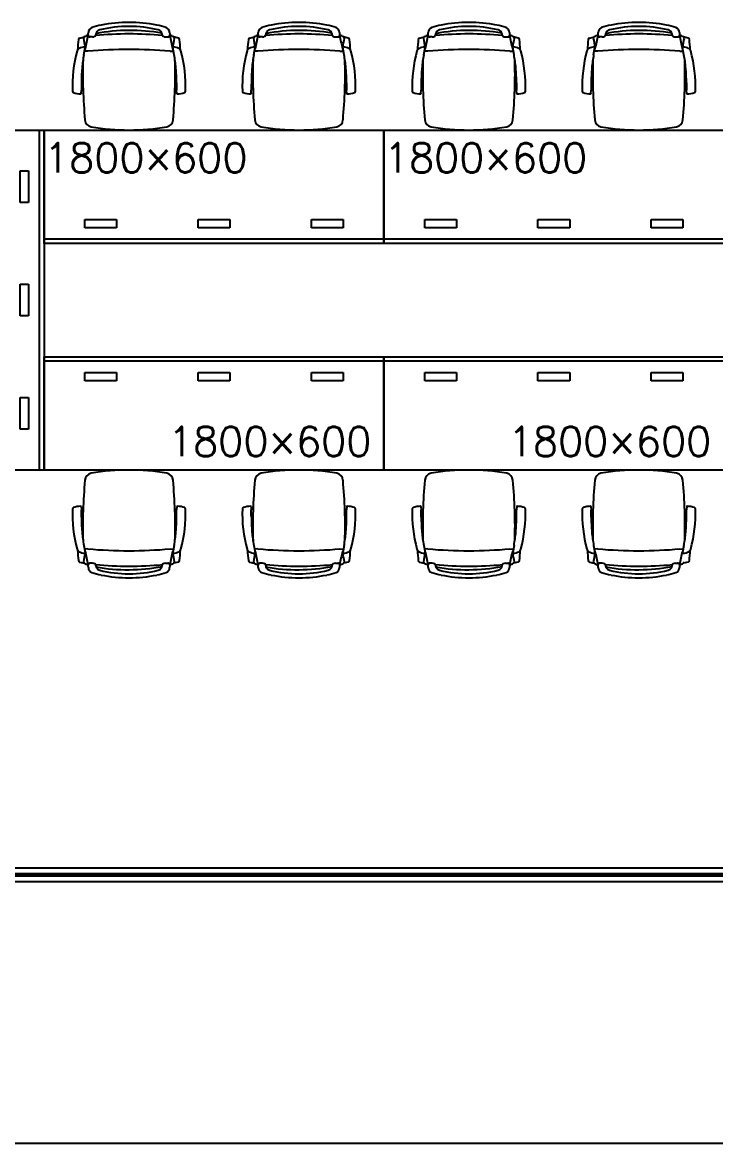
# Model space of a CAD drawing. Extents: x -120222 to -41942, y -19134 to 30932.
# Drawn here: x -98637 to -94966, y 16533 to 22452 of the extents above; entities that cross this region are included whole.
import ezdxf
from ezdxf.enums import TextEntityAlignment as Align

# ---------------------------------------------------------------- set-up
doc = ezdxf.new("R2010")
doc.units = 0
doc.header["$LTSCALE"] = 150
doc.header["$MEASUREMENT"] = 0
doc.header["$PDMODE"] = 1
doc.header["$PDSIZE"] = -2
doc.layers.get('0').update_dxf_attribs({"linetype": 'CONTINUOUS'})
doc.layers.get('DEFPOINTS').update_dxf_attribs({"linetype": 'CONTINUOUS'})
for name, color, linetype in [('____-569', 7, 'CONTINUOUS'), ('________', 7, 'CONTINUOUS'), ('___B', 7, 'CONTINUOUS')]:
    doc.layers.add(name, color=color, linetype=linetype)
doc.styles.get("Standard").update_dxf_attribs({"font": 'txt', "bigfont": 'BIGFONT.SHX'})
doc.dimstyles.new('KOYATSU', dxfattribs={"dimtxt": 116.375326, "dimasz": 75.111694, "dimexe": 0, "dimexo": 225, "dimgap": 45, "dimtad": 1, "dimdec": 1, "dimdsep": 46, "dimtxsty": 'Standard', "dimcen": 0, "dimadec": 0, "dimazin": 0, "dimtfac": 1, "dimtdec": 1, "dimtix": 1, "dimtmove": 2, "dimatfit": 3, "dimfxl": 1, "dimtolj": 1, "dimarcsym": 0})

# ---------------------------------------------------------------- blocks, each defined once
blk = doc.blocks.new('____-197')
at = {"color": 1, "linetype": 'Continuous'}
for p, q in [((-105557.6, 15533.5), (-105557.6, 17333.5)), ((-104981.1, 15533.5), (-104981.1, 17333.5)), ((-104957.6, 17333.5), (-104957.6, 15533.5)), ((-105084.6, 16949.5), (-105084.6, 17117.5)), ((-105084.6, 17117.5), (-105040.6, 17117.5)), ((-105040.6, 17117.5), (-105040.6, 16949.5)), ((-105040.6, 16949.5), (-105084.6, 16949.5)), ((-105084.6, 16349.5), (-105084.6, 16517.5)), ((-105084.6, 16517.5), (-105040.6, 16517.5)), ((-105040.6, 16517.5), (-105040.6, 16349.5)), ((-105040.6, 16349.5), (-105084.6, 16349.5)), ((-105084.6, 15749.5), (-105084.6, 15917.5)), ((-105084.6, 15917.5), (-105040.6, 15917.5)), ((-105040.6, 15917.5), (-105040.6, 15749.5)), ((-105040.6, 15749.5), (-105084.6, 15749.5))]:
    blk.add_line(p, q, dxfattribs=at)
at = {"color": 1, "linetype": 'Continuous', "flags": 128}
blk.add_lwpolyline([(-105557.6, 15533.5), (-105557.6, 17333.5), (-104957.6, 17333.5), (-104957.6, 15533.5)], close=True, dxfattribs=at)
blk = doc.blocks.new('____-198')
at = {"color": 1, "linetype": 'Continuous'}
for p, q in [((-104957.6, 16133.5), (-103157.6, 16133.5)), ((-103157.6, 16110), (-104957.6, 16110)), ((-104741.6, 16050.5), (-104573.6, 16050.5)), ((-104741.6, 16006.5), (-104741.6, 16050.5)), ((-104573.6, 16050.5), (-104573.6, 16006.5)), ((-104141.6, 16050.5), (-103973.6, 16050.5)), ((-104141.6, 16006.5), (-104141.6, 16050.5)), ((-103973.6, 16050.5), (-103973.6, 16006.5)), ((-103541.6, 16050.5), (-103373.6, 16050.5)), ((-103541.6, 16006.5), (-103541.6, 16050.5)), ((-103373.6, 16050.5), (-103373.6, 16006.5)), ((-104573.6, 16006.5), (-104741.6, 16006.5)), ((-103973.6, 16006.5), (-104141.6, 16006.5)), ((-103373.6, 16006.5), (-103541.6, 16006.5)), ((-103157.6, 15533.5), (-104957.6, 15533.5))]:
    blk.add_line(p, q, dxfattribs=at)
at = {"color": 1, "linetype": 'Continuous', "flags": 128}
blk.add_lwpolyline([(-103157.6, 15533.5), (-104957.6, 15533.5), (-104957.6, 16133.5), (-103157.6, 16133.5)], close=True, dxfattribs=at)
blk = doc.blocks.new('____-199')
at = {"color": 1, "linetype": 'Continuous'}
for p, q in [((-103157.6, 16133.5), (-101357.6, 16133.5)), ((-101357.6, 16110), (-103157.6, 16110)), ((-102941.6, 16050.5), (-102773.6, 16050.5)), ((-102941.6, 16006.5), (-102941.6, 16050.5)), ((-102773.6, 16050.5), (-102773.6, 16006.5)), ((-102341.6, 16050.5), (-102173.6, 16050.5)), ((-102341.6, 16006.5), (-102341.6, 16050.5)), ((-102173.6, 16050.5), (-102173.6, 16006.5)), ((-101741.6, 16050.5), (-101573.6, 16050.5)), ((-101741.6, 16006.5), (-101741.6, 16050.5)), ((-101573.6, 16050.5), (-101573.6, 16006.5)), ((-102773.6, 16006.5), (-102941.6, 16006.5)), ((-102173.6, 16006.5), (-102341.6, 16006.5)), ((-101573.6, 16006.5), (-101741.6, 16006.5)), ((-101357.6, 15533.5), (-103157.6, 15533.5))]:
    blk.add_line(p, q, dxfattribs=at)
at = {"color": 1, "linetype": 'Continuous', "flags": 128}
blk.add_lwpolyline([(-101357.6, 15533.5), (-103157.6, 15533.5), (-103157.6, 16133.5), (-101357.6, 16133.5)], close=True, dxfattribs=at)
blk = doc.blocks.new('____-202')
at = {"color": 1, "linetype": 'Continuous'}
for p, q in [((-103157.6, 17333.5), (-101357.6, 17333.5)), ((-102941.6, 16816.5), (-102941.6, 16860.5)), ((-102941.6, 16860.5), (-102773.6, 16860.5)), ((-102773.6, 16816.5), (-102941.6, 16816.5)), ((-102773.6, 16860.5), (-102773.6, 16816.5)), ((-102341.6, 16816.5), (-102341.6, 16860.5)), ((-102341.6, 16860.5), (-102173.6, 16860.5)), ((-102173.6, 16816.5), (-102341.6, 16816.5)), ((-102173.6, 16860.5), (-102173.6, 16816.5)), ((-101741.6, 16816.5), (-101741.6, 16860.5)), ((-101741.6, 16860.5), (-101573.6, 16860.5)), ((-101573.6, 16816.5), (-101741.6, 16816.5)), ((-101573.6, 16860.5), (-101573.6, 16816.5)), ((-103157.6, 16757), (-101357.6, 16757)), ((-101357.6, 16733.5), (-103157.6, 16733.5))]:
    blk.add_line(p, q, dxfattribs=at)
at = {"color": 1, "linetype": 'Continuous', "flags": 128}
blk.add_lwpolyline([(-103157.6, 17333.5), (-101357.6, 17333.5), (-101357.6, 16733.5), (-103157.6, 16733.5)], close=True, dxfattribs=at)
blk = doc.blocks.new('____-203')
at = {"color": 1, "linetype": 'Continuous'}
for p, q in [((-104957.6, 17333.5), (-103157.6, 17333.5)), ((-104741.6, 16816.5), (-104741.6, 16860.5)), ((-104741.6, 16860.5), (-104573.6, 16860.5)), ((-104573.6, 16816.5), (-104741.6, 16816.5)), ((-104573.6, 16860.5), (-104573.6, 16816.5)), ((-104141.6, 16816.5), (-104141.6, 16860.5)), ((-104141.6, 16860.5), (-103973.6, 16860.5)), ((-103973.6, 16816.5), (-104141.6, 16816.5)), ((-103973.6, 16860.5), (-103973.6, 16816.5)), ((-103541.6, 16816.5), (-103541.6, 16860.5)), ((-103541.6, 16860.5), (-103373.6, 16860.5)), ((-103373.6, 16816.5), (-103541.6, 16816.5)), ((-103373.6, 16860.5), (-103373.6, 16816.5)), ((-104957.6, 16757), (-103157.6, 16757)), ((-103157.6, 16733.5), (-104957.6, 16733.5))]:
    blk.add_line(p, q, dxfattribs=at)
at = {"color": 1, "linetype": 'Continuous', "flags": 128}
blk.add_lwpolyline([(-104957.6, 17333.5), (-103157.6, 17333.5), (-103157.6, 16733.5), (-104957.6, 16733.5)], close=True, dxfattribs=at)
blk = doc.blocks.new('____-208')
at = {"color": 1, "linetype": 'Continuous'}
for p, q in [((-102069, 17820.2), (-102044, 17826.3)), ((-102001.1, 17826.4), (-102013.2, 17826.2)), ((-101614, 17826.4), (-101601.9, 17826.2)), ((-101546.1, 17820.2), (-101571.1, 17826.3)), ((-102046.8, 17732.1), (-102039.8, 17769.8)), ((-102040.5, 17766.1), (-102039.6, 17764.4)), ((-101574.6, 17766.1), (-101575.5, 17764.4)), ((-101568.3, 17732.1), (-101575.3, 17769.8)), ((-102082.5, 17752.1), (-102082.5, 17752.1)), ((-102082.5, 17752.1), (-102082.5, 17752.1)), ((-102024.9, 17750.6), (-102039.6, 17751.5)), ((-101590.2, 17750.6), (-101575.6, 17751.5)), ((-101532.6, 17752.1), (-101532.6, 17752.1)), ((-101532.6, 17752.1), (-101532.6, 17752.1)), ((-102059.5, 17582.8), (-102059.6, 17577.6)), ((-101555.6, 17582.8), (-101555.5, 17577.6)), ((-102061.1, 17526.2), (-102061.2, 17526)), ((-102061.1, 17526.2), (-102059.9, 17544.3)), ((-102059.8, 17550.5), (-102059.9, 17545.7)), ((-102059.9, 17545.7), (-102059.9, 17544.4)), ((-102059.7, 17567.5), (-102059.8, 17550.5)), ((-102059.6, 17577.6), (-102059.7, 17572.1)), ((-102059.7, 17572.1), (-102059.7, 17567.6)), ((-102059.7, 17567.5), (-102059.7, 17567.5)), ((-102059.7, 17567.5), (-102059.7, 17567.5)), ((-102059.7, 17567.5), (-102059.7, 17567.5)), ((-101555.5, 17577.6), (-101555.5, 17572.1)), ((-101555.5, 17572.1), (-101555.4, 17567.6)), ((-101555.4, 17567.5), (-101555.4, 17567.5)), ((-101555.4, 17567.5), (-101555.4, 17567.5)), ((-101555.4, 17567.5), (-101555.4, 17567.5)), ((-101555.4, 17567.5), (-101555.3, 17550.5)), ((-101555.3, 17550.5), (-101555.2, 17545.7)), ((-101555.2, 17545.7), (-101555.2, 17544.4)), ((-101554, 17526.2), (-101555.2, 17544.3)), ((-101554, 17526.2), (-101553.9, 17526))]:
    blk.add_line(p, q, dxfattribs=at)
for centre, radius, start, end in [((-101869.2, 17467.5), 430.1, 101.4775, 108.30898), ((-101807.6, 17238.7), 643.8, 76.05544, 103.94456), ((-101807.6, 17150.2), 753.3, 78.7303, 101.2697), ((-101745.9, 17467.5), 430.1, 71.69102, 78.5225), ((-102065.7, 17810.9), 9.89, 109.17527, 168.52679), ((-102037.2, 17816.9), 11.6, 127.15802, 172.52417), ((-98673.5, 18423.5), 3429, 190.16377, 190.95031), ((-102014, 17788.8), 48, 101.19924, 128.95124), ((-103032.3, 18011.8), 1024.2, 346.03002, 350.11401), ((-103784.6, 17919.5), 1763.2, 357.28254, 357.71115), ((-102013, 17836.6), 10.4, 183.6423, 268.53194), ((-101993.2, 17848.4), 29.5, 112.08798, 178.74597), ((-102002.8, 17856.9), 30.5, 273.16018, 299.46599), ((-101990.8, 17836.4), 6.85, 296.47931, 351.77016), ((-101954.2, 17835.5), 29.9, 139.39622, 180.02248), ((-101808.1, 15865.4), 1976.7, 84.85248, 95.10948), ((-101801.3, 16920.5), 940.6, 79.68523, 101.13843), ((-101953.1, 17831.3), 33.5, 106.68067, 135.20727), ((-101662.1, 17831.3), 33.5, 44.79273, 73.31933), ((-101660.9, 17835.5), 29.9, 359.97752, 40.60378), ((-101624.3, 17836.4), 6.85, 188.22984, 243.52069), ((-101612.3, 17856.9), 30.5, 240.53401, 266.83982), ((-101621.9, 17848.4), 29.5, 1.25403, 67.91202), ((-101602.1, 17836.6), 10.4, 271.46806, 356.3577), ((-99830.6, 17919.5), 1763.2, 182.28885, 182.71746), ((-100582.8, 18011.8), 1024.2, 189.88599, 193.96998), ((-101601.1, 17788.8), 48, 51.04876, 78.80076), ((-104941.6, 18423.5), 3429, 349.04969, 349.83623), ((-101577.9, 17816.9), 11.6, 7.47583, 52.84198), ((-101549.4, 17810.9), 9.89, 11.47321, 70.82473), ((-102063.2, 17747.9), 19.8, 115.07863, 167.83151), ((-101007.7, 17695.3), 1074.2, 173.72178, 176.63967), ((-102034.2, 17686.7), 87.4, 95.73427, 115.27616), ((-102042.7, 17770.7), 3.06, 342.40116, 95.03668), ((-102039, 17764.6), 0.63, 198.50959, 352.33979), ((-101807.6, 15321.5), 2438.8, 84.88673, 95.11327), ((-101576.1, 17764.6), 0.63, 187.66021, 341.49041), ((-101572.4, 17770.7), 3.06, 84.96332, 197.59884), ((-101580.9, 17686.7), 87.4, 64.72384, 84.26573), ((-101551.9, 17747.9), 19.8, 12.16849, 64.92137), ((-102607.4, 17695.3), 1074.2, 3.36033, 6.27822), ((-101401.3, 17565.7), 706.3, 164.70116, 182.20888), ((-101095.9, 17568.9), 964.8, 170.26558, 174.57139), ((-99419.2, 17627.3), 2632.7, 178.24886, 185.22835), ((-101833.3, 17821), 219, 197.33197, 197.74688), ((-102038.6, 17754.7), 3.39, 188.50094, 252.71871), ((-101576.6, 17754.7), 3.39, 287.28129, 351.49906), ((-104195.9, 17627.3), 2632.7, 354.77165, 1.75114), ((-101781.8, 17821), 219, 342.25312, 342.66803), ((-102519.2, 17568.9), 964.8, 5.42861, 9.73442), ((-102213.8, 17565.7), 706.3, 357.79112, 15.29884), ((-101066.9, 17580.3), 992.7, 175.38347, 179.85725), ((-102548.3, 17580.3), 992.7, 0.14275, 4.61653), ((-102100.4, 17538.7), 6.64, 182.15486, 249.66192), ((-102062, 17642.3), 117.1, 249.67338, 269.57844), ((-102062.8, 17527.3), 2.05, 267.92781, 322.89697), ((-101552.3, 17527.3), 2.05, 217.10303, 272.07219), ((-101553.1, 17642.3), 117.1, 270.42156, 290.32662), ((-101514.7, 17538.7), 6.64, 290.33808, 357.84514), ((-102000.1, 17390.5), 41, 184.41719, 258.95197), ((-101807.6, 18535.7), 1202.2, 260.40618, 279.59382), ((-101615.1, 17390.5), 41, 281.04803, 355.58281)]:
    blk.add_arc(centre, radius, start, end, dxfattribs=at)
blk = doc.blocks.new('____-209')
at = {"color": 1}
blk.add_blockref('____-208', (0, 0), dxfattribs=at)
blk = doc.blocks.new('____-210')
at = {"color": 1, "linetype": 'Continuous'}
for p, q in [((-102969, 17820.2), (-102944, 17826.3)), ((-102901.1, 17826.4), (-102913.2, 17826.2)), ((-102514, 17826.4), (-102501.9, 17826.2)), ((-102446.1, 17820.2), (-102471.1, 17826.3)), ((-102946.8, 17732.1), (-102939.8, 17769.8)), ((-102940.5, 17766.1), (-102939.6, 17764.4)), ((-102474.6, 17766.1), (-102475.5, 17764.4)), ((-102468.3, 17732.1), (-102475.3, 17769.8)), ((-102982.5, 17752.1), (-102982.5, 17752.1)), ((-102982.5, 17752.1), (-102982.5, 17752.1)), ((-102924.9, 17750.6), (-102939.6, 17751.5)), ((-102490.2, 17750.6), (-102475.6, 17751.5)), ((-102432.6, 17752.1), (-102432.6, 17752.1)), ((-102432.6, 17752.1), (-102432.6, 17752.1)), ((-102959.5, 17582.8), (-102959.6, 17577.6)), ((-102455.6, 17582.8), (-102455.5, 17577.6)), ((-102961.1, 17526.2), (-102961.2, 17526)), ((-102961.1, 17526.2), (-102959.9, 17544.3)), ((-102959.8, 17550.5), (-102959.9, 17545.7)), ((-102959.9, 17545.7), (-102959.9, 17544.4)), ((-102959.7, 17567.5), (-102959.8, 17550.5)), ((-102959.6, 17577.6), (-102959.7, 17572.1)), ((-102959.7, 17572.1), (-102959.7, 17567.6)), ((-102959.7, 17567.5), (-102959.7, 17567.5)), ((-102959.7, 17567.5), (-102959.7, 17567.5)), ((-102959.7, 17567.5), (-102959.7, 17567.5)), ((-102455.5, 17577.6), (-102455.5, 17572.1)), ((-102455.5, 17572.1), (-102455.4, 17567.6)), ((-102455.4, 17567.5), (-102455.4, 17567.5)), ((-102455.4, 17567.5), (-102455.4, 17567.5)), ((-102455.4, 17567.5), (-102455.4, 17567.5)), ((-102455.4, 17567.5), (-102455.3, 17550.5)), ((-102455.3, 17550.5), (-102455.2, 17545.7)), ((-102455.2, 17545.7), (-102455.2, 17544.4)), ((-102454, 17526.2), (-102455.2, 17544.3)), ((-102454, 17526.2), (-102453.9, 17526))]:
    blk.add_line(p, q, dxfattribs=at)
for centre, radius, start, end in [((-102769.2, 17467.5), 430.1, 101.4775, 108.30898), ((-102707.6, 17238.7), 643.8, 76.05544, 103.94456), ((-102707.6, 17150.2), 753.3, 78.7303, 101.2697), ((-102645.9, 17467.5), 430.1, 71.69102, 78.5225), ((-102965.7, 17810.9), 9.89, 109.17527, 168.52679), ((-102937.2, 17816.9), 11.6, 127.15802, 172.52417), ((-99573.5, 18423.5), 3429, 190.16377, 190.95031), ((-102914, 17788.8), 48, 101.19924, 128.95124), ((-103932.3, 18011.8), 1024.2, 346.03002, 350.11401), ((-104684.6, 17919.5), 1763.2, 357.28254, 357.71115), ((-102913, 17836.6), 10.4, 183.6423, 268.53194), ((-102893.2, 17848.4), 29.5, 112.08798, 178.74597), ((-102902.8, 17856.9), 30.5, 273.16018, 299.46599), ((-102890.8, 17836.4), 6.85, 296.47931, 351.77016), ((-102854.2, 17835.5), 29.9, 139.39622, 180.02248), ((-102708.1, 15865.4), 1976.7, 84.85248, 95.10948), ((-102701.3, 16920.5), 940.6, 79.68523, 101.13843), ((-102853.1, 17831.3), 33.5, 106.68067, 135.20727), ((-102562.1, 17831.3), 33.5, 44.79273, 73.31933), ((-102560.9, 17835.5), 29.9, 359.97752, 40.60378), ((-102524.3, 17836.4), 6.85, 188.22984, 243.52069), ((-102512.3, 17856.9), 30.5, 240.53401, 266.83982), ((-102521.9, 17848.4), 29.5, 1.25403, 67.91202), ((-102502.1, 17836.6), 10.4, 271.46806, 356.3577), ((-100730.6, 17919.5), 1763.2, 182.28885, 182.71746), ((-101482.8, 18011.8), 1024.2, 189.88599, 193.96998), ((-102501.1, 17788.8), 48, 51.04876, 78.80076), ((-105841.6, 18423.5), 3429, 349.04969, 349.83623), ((-102477.9, 17816.9), 11.6, 7.47583, 52.84198), ((-102449.4, 17810.9), 9.89, 11.47321, 70.82473), ((-102963.2, 17747.9), 19.8, 115.07863, 167.83151), ((-101907.7, 17695.3), 1074.2, 173.72178, 176.63967), ((-102934.2, 17686.7), 87.4, 95.73427, 115.27616), ((-102942.7, 17770.7), 3.06, 342.40116, 95.03668), ((-102939, 17764.6), 0.63, 198.50959, 352.33979), ((-102707.6, 15321.5), 2438.8, 84.88673, 95.11327), ((-102476.1, 17764.6), 0.63, 187.66021, 341.49041), ((-102472.4, 17770.7), 3.06, 84.96332, 197.59884), ((-102480.9, 17686.7), 87.4, 64.72384, 84.26573), ((-102451.9, 17747.9), 19.8, 12.16849, 64.92137), ((-103507.4, 17695.3), 1074.2, 3.36033, 6.27822), ((-102301.3, 17565.7), 706.3, 164.70116, 182.20888), ((-101995.9, 17568.9), 964.8, 170.26558, 174.57139), ((-100319.2, 17627.3), 2632.7, 178.24886, 185.22835), ((-102733.3, 17821), 219, 197.33197, 197.74688), ((-102938.6, 17754.7), 3.39, 188.50094, 252.71871), ((-102476.6, 17754.7), 3.39, 287.28129, 351.49906), ((-105095.9, 17627.3), 2632.7, 354.77165, 1.75114), ((-102681.8, 17821), 219, 342.25312, 342.66803), ((-103419.2, 17568.9), 964.8, 5.42861, 9.73442), ((-103113.8, 17565.7), 706.3, 357.79112, 15.29884), ((-101966.9, 17580.3), 992.7, 175.38347, 179.85725), ((-103448.3, 17580.3), 992.7, 0.14275, 4.61653), ((-103000.4, 17538.7), 6.64, 182.15486, 249.66192), ((-102962, 17642.3), 117.1, 249.67338, 269.57844), ((-102962.8, 17527.3), 2.05, 267.92781, 322.89697), ((-102452.3, 17527.3), 2.05, 217.10303, 272.07219), ((-102453.1, 17642.3), 117.1, 270.42156, 290.32662), ((-102414.7, 17538.7), 6.64, 290.33808, 357.84514), ((-102900.1, 17390.5), 41, 184.41719, 258.95197), ((-102707.6, 18535.7), 1202.2, 260.40618, 279.59382), ((-102515.1, 17390.5), 41, 281.04803, 355.58281)]:
    blk.add_arc(centre, radius, start, end, dxfattribs=at)
blk = doc.blocks.new('____-211')
at = {"color": 1, "linetype": 'Continuous'}
for p, q in [((-103869, 17820.2), (-103844, 17826.3)), ((-103801.1, 17826.4), (-103813.2, 17826.2)), ((-103414, 17826.4), (-103401.9, 17826.2)), ((-103346.1, 17820.2), (-103371.1, 17826.3)), ((-103846.8, 17732.1), (-103839.8, 17769.8)), ((-103840.5, 17766.1), (-103839.6, 17764.4)), ((-103374.6, 17766.1), (-103375.5, 17764.4)), ((-103368.3, 17732.1), (-103375.3, 17769.8)), ((-103882.5, 17752.1), (-103882.5, 17752.1)), ((-103882.5, 17752.1), (-103882.5, 17752.1)), ((-103824.9, 17750.6), (-103839.6, 17751.5)), ((-103390.2, 17750.6), (-103375.6, 17751.5)), ((-103332.6, 17752.1), (-103332.6, 17752.1)), ((-103332.6, 17752.1), (-103332.6, 17752.1)), ((-103859.5, 17582.8), (-103859.6, 17577.6)), ((-103355.6, 17582.8), (-103355.5, 17577.6)), ((-103861.1, 17526.2), (-103861.2, 17526)), ((-103861.1, 17526.2), (-103859.9, 17544.3)), ((-103859.8, 17550.5), (-103859.9, 17545.7)), ((-103859.9, 17545.7), (-103859.9, 17544.4)), ((-103859.7, 17567.5), (-103859.8, 17550.5)), ((-103859.6, 17577.6), (-103859.7, 17572.1)), ((-103859.7, 17572.1), (-103859.7, 17567.6)), ((-103859.7, 17567.5), (-103859.7, 17567.5)), ((-103859.7, 17567.5), (-103859.7, 17567.5)), ((-103859.7, 17567.5), (-103859.7, 17567.5)), ((-103355.5, 17577.6), (-103355.5, 17572.1)), ((-103355.5, 17572.1), (-103355.4, 17567.6)), ((-103355.4, 17567.5), (-103355.4, 17567.5)), ((-103355.4, 17567.5), (-103355.4, 17567.5)), ((-103355.4, 17567.5), (-103355.4, 17567.5)), ((-103355.4, 17567.5), (-103355.3, 17550.5)), ((-103355.3, 17550.5), (-103355.2, 17545.7)), ((-103355.2, 17545.7), (-103355.2, 17544.4)), ((-103354, 17526.2), (-103355.2, 17544.3)), ((-103354, 17526.2), (-103353.9, 17526))]:
    blk.add_line(p, q, dxfattribs=at)
for centre, radius, start, end in [((-103669.2, 17467.5), 430.1, 101.4775, 108.30898), ((-103607.6, 17238.7), 643.8, 76.05544, 103.94456), ((-103607.6, 17150.2), 753.3, 78.7303, 101.2697), ((-103545.9, 17467.5), 430.1, 71.69102, 78.5225), ((-103865.7, 17810.9), 9.89, 109.17527, 168.52679), ((-103837.2, 17816.9), 11.6, 127.15802, 172.52417), ((-100473.5, 18423.5), 3429, 190.16377, 190.95031), ((-103814, 17788.8), 48, 101.19924, 128.95124), ((-104832.3, 18011.8), 1024.2, 346.03002, 350.11401), ((-105584.6, 17919.5), 1763.2, 357.28254, 357.71115), ((-103813, 17836.6), 10.4, 183.6423, 268.53194), ((-103793.2, 17848.4), 29.5, 112.08798, 178.74597), ((-103802.8, 17856.9), 30.5, 273.16018, 299.46599), ((-103790.8, 17836.4), 6.85, 296.47931, 351.77016), ((-103754.2, 17835.5), 29.9, 139.39622, 180.02248), ((-103608.1, 15865.4), 1976.7, 84.85248, 95.10948), ((-103601.3, 16920.5), 940.6, 79.68523, 101.13843), ((-103753.1, 17831.3), 33.5, 106.68067, 135.20727), ((-103462.1, 17831.3), 33.5, 44.79273, 73.31933), ((-103460.9, 17835.5), 29.9, 359.97752, 40.60378), ((-103424.3, 17836.4), 6.85, 188.22984, 243.52069), ((-103412.3, 17856.9), 30.5, 240.53401, 266.83982), ((-103421.9, 17848.4), 29.5, 1.25403, 67.91202), ((-103402.1, 17836.6), 10.4, 271.46806, 356.3577), ((-101630.6, 17919.5), 1763.2, 182.28885, 182.71746), ((-102382.8, 18011.8), 1024.2, 189.88599, 193.96998), ((-103401.1, 17788.8), 48, 51.04876, 78.80076), ((-106741.6, 18423.5), 3429, 349.04969, 349.83623), ((-103377.9, 17816.9), 11.6, 7.47583, 52.84198), ((-103349.4, 17810.9), 9.89, 11.47321, 70.82473), ((-103863.2, 17747.9), 19.8, 115.07863, 167.83151), ((-102807.7, 17695.3), 1074.2, 173.72178, 176.63967), ((-103834.2, 17686.7), 87.4, 95.73427, 115.27616), ((-103842.7, 17770.7), 3.06, 342.40116, 95.03668), ((-103839, 17764.6), 0.63, 198.50959, 352.33979), ((-103607.6, 15321.5), 2438.8, 84.88673, 95.11327), ((-103376.1, 17764.6), 0.63, 187.66021, 341.49041), ((-103372.4, 17770.7), 3.06, 84.96332, 197.59884), ((-103380.9, 17686.7), 87.4, 64.72384, 84.26573), ((-103351.9, 17747.9), 19.8, 12.16849, 64.92137), ((-104407.4, 17695.3), 1074.2, 3.36033, 6.27822), ((-103201.3, 17565.7), 706.3, 164.70116, 182.20888), ((-102895.9, 17568.9), 964.8, 170.26558, 174.57139), ((-101219.2, 17627.3), 2632.7, 178.24886, 185.22835), ((-103633.3, 17821), 219, 197.33197, 197.74688), ((-103838.6, 17754.7), 3.39, 188.50094, 252.71871), ((-103376.6, 17754.7), 3.39, 287.28129, 351.49906), ((-105995.9, 17627.3), 2632.7, 354.77165, 1.75114), ((-103581.8, 17821), 219, 342.25312, 342.66803), ((-104319.2, 17568.9), 964.8, 5.42861, 9.73442), ((-104013.8, 17565.7), 706.3, 357.79112, 15.29884), ((-102866.9, 17580.3), 992.7, 175.38347, 179.85725), ((-104348.3, 17580.3), 992.7, 0.14275, 4.61653), ((-103900.4, 17538.7), 6.64, 182.15486, 249.66192), ((-103862, 17642.3), 117.1, 249.67338, 269.57844), ((-103862.8, 17527.3), 2.05, 267.92781, 322.89697), ((-103352.3, 17527.3), 2.05, 217.10303, 272.07219), ((-103353.1, 17642.3), 117.1, 270.42156, 290.32662), ((-103314.7, 17538.7), 6.64, 290.33808, 357.84514), ((-103800.1, 17390.5), 41, 184.41719, 258.95197), ((-103607.6, 18535.7), 1202.2, 260.40618, 279.59382), ((-103415.1, 17390.5), 41, 281.04803, 355.58281)]:
    blk.add_arc(centre, radius, start, end, dxfattribs=at)
blk = doc.blocks.new('____-212')
at = {"color": 1, "linetype": 'Continuous'}
for p, q in [((-104769, 17820.2), (-104744, 17826.3)), ((-104701.1, 17826.4), (-104713.2, 17826.2)), ((-104314, 17826.4), (-104301.9, 17826.2)), ((-104246.1, 17820.2), (-104271.1, 17826.3)), ((-104746.8, 17732.1), (-104739.8, 17769.8)), ((-104740.5, 17766.1), (-104739.6, 17764.4)), ((-104274.6, 17766.1), (-104275.5, 17764.4)), ((-104268.3, 17732.1), (-104275.3, 17769.8)), ((-104782.5, 17752.1), (-104782.5, 17752.1)), ((-104782.5, 17752.1), (-104782.5, 17752.1)), ((-104724.9, 17750.6), (-104739.6, 17751.5)), ((-104290.2, 17750.6), (-104275.6, 17751.5)), ((-104232.6, 17752.1), (-104232.6, 17752.1)), ((-104232.6, 17752.1), (-104232.6, 17752.1)), ((-104759.5, 17582.8), (-104759.6, 17577.6)), ((-104255.6, 17582.8), (-104255.5, 17577.6)), ((-104761.1, 17526.2), (-104761.2, 17526)), ((-104761.1, 17526.2), (-104759.9, 17544.3)), ((-104759.8, 17550.5), (-104759.9, 17545.7)), ((-104759.9, 17545.7), (-104759.9, 17544.4)), ((-104759.7, 17567.5), (-104759.8, 17550.5)), ((-104759.6, 17577.6), (-104759.7, 17572.1)), ((-104759.7, 17572.1), (-104759.7, 17567.6)), ((-104759.7, 17567.5), (-104759.7, 17567.5)), ((-104759.7, 17567.5), (-104759.7, 17567.5)), ((-104759.7, 17567.5), (-104759.7, 17567.5)), ((-104255.5, 17577.6), (-104255.5, 17572.1)), ((-104255.5, 17572.1), (-104255.4, 17567.6)), ((-104255.4, 17567.5), (-104255.4, 17567.5)), ((-104255.4, 17567.5), (-104255.4, 17567.5)), ((-104255.4, 17567.5), (-104255.4, 17567.5)), ((-104255.4, 17567.5), (-104255.3, 17550.5)), ((-104255.3, 17550.5), (-104255.2, 17545.7)), ((-104255.2, 17545.7), (-104255.2, 17544.4)), ((-104254, 17526.2), (-104255.2, 17544.3)), ((-104254, 17526.2), (-104253.9, 17526))]:
    blk.add_line(p, q, dxfattribs=at)
for centre, radius, start, end in [((-104569.2, 17467.5), 430.1, 101.4775, 108.30898), ((-104507.6, 17238.7), 643.8, 76.05544, 103.94456), ((-104507.6, 17150.2), 753.3, 78.7303, 101.2697), ((-104445.9, 17467.5), 430.1, 71.69102, 78.5225), ((-104765.7, 17810.9), 9.89, 109.17527, 168.52679), ((-104737.2, 17816.9), 11.6, 127.15802, 172.52417), ((-101373.5, 18423.5), 3429, 190.16377, 190.95031), ((-104714, 17788.8), 48, 101.19924, 128.95124), ((-105732.3, 18011.8), 1024.2, 346.03002, 350.11401), ((-106484.6, 17919.5), 1763.2, 357.28254, 357.71115), ((-104713, 17836.6), 10.4, 183.6423, 268.53194), ((-104693.2, 17848.4), 29.5, 112.08798, 178.74597), ((-104702.8, 17856.9), 30.5, 273.16018, 299.46599), ((-104690.8, 17836.4), 6.85, 296.47931, 351.77016), ((-104654.2, 17835.5), 29.9, 139.39622, 180.02248), ((-104508.1, 15865.4), 1976.7, 84.85248, 95.10948), ((-104501.3, 16920.5), 940.6, 79.68523, 101.13843), ((-104653.1, 17831.3), 33.5, 106.68067, 135.20727), ((-104362.1, 17831.3), 33.5, 44.79273, 73.31933), ((-104360.9, 17835.5), 29.9, 359.97752, 40.60378), ((-104324.3, 17836.4), 6.85, 188.22984, 243.52069), ((-104312.3, 17856.9), 30.5, 240.53401, 266.83982), ((-104321.9, 17848.4), 29.5, 1.25403, 67.91202), ((-104302.1, 17836.6), 10.4, 271.46806, 356.3577), ((-102530.6, 17919.5), 1763.2, 182.28885, 182.71746), ((-103282.8, 18011.8), 1024.2, 189.88599, 193.96998), ((-104301.1, 17788.8), 48, 51.04876, 78.80076), ((-107641.6, 18423.5), 3429, 349.04969, 349.83623), ((-104277.9, 17816.9), 11.6, 7.47583, 52.84198), ((-104249.4, 17810.9), 9.89, 11.47321, 70.82473), ((-104763.2, 17747.9), 19.8, 115.07863, 167.83151), ((-103707.7, 17695.3), 1074.2, 173.72178, 176.63967), ((-104734.2, 17686.7), 87.4, 95.73427, 115.27616), ((-104742.7, 17770.7), 3.06, 342.40116, 95.03668), ((-104739, 17764.6), 0.63, 198.50959, 352.33979), ((-104507.6, 15321.5), 2438.8, 84.88673, 95.11327), ((-104276.1, 17764.6), 0.63, 187.66021, 341.49041), ((-104272.4, 17770.7), 3.06, 84.96332, 197.59884), ((-104280.9, 17686.7), 87.4, 64.72384, 84.26573), ((-104251.9, 17747.9), 19.8, 12.16849, 64.92137), ((-105307.4, 17695.3), 1074.2, 3.36033, 6.27822), ((-104101.3, 17565.7), 706.3, 164.70116, 182.20888), ((-103795.9, 17568.9), 964.8, 170.26558, 174.57139), ((-102119.2, 17627.3), 2632.7, 178.24886, 185.22835), ((-104533.3, 17821), 219, 197.33197, 197.74688), ((-104738.6, 17754.7), 3.39, 188.50094, 252.71871), ((-104276.6, 17754.7), 3.39, 287.28129, 351.49906), ((-106895.9, 17627.3), 2632.7, 354.77165, 1.75114), ((-104481.8, 17821), 219, 342.25312, 342.66803), ((-105219.2, 17568.9), 964.8, 5.42861, 9.73442), ((-104913.8, 17565.7), 706.3, 357.79112, 15.29884), ((-103766.9, 17580.3), 992.7, 175.38347, 179.85725), ((-105248.3, 17580.3), 992.7, 0.14275, 4.61653), ((-104800.4, 17538.7), 6.64, 182.15486, 249.66192), ((-104762, 17642.3), 117.1, 249.67338, 269.57844), ((-104762.8, 17527.3), 2.05, 267.92781, 322.89697), ((-104252.3, 17527.3), 2.05, 217.10303, 272.07219), ((-104253.1, 17642.3), 117.1, 270.42156, 290.32662), ((-104214.7, 17538.7), 6.64, 290.33808, 357.84514), ((-104700.1, 17390.5), 41, 184.41719, 258.95197), ((-104507.6, 18535.7), 1202.2, 260.40618, 279.59382), ((-104315.1, 17390.5), 41, 281.04803, 355.58281)]:
    blk.add_arc(centre, radius, start, end, dxfattribs=at)
blk = doc.blocks.new('____-213')
at = {"color": 1, "linetype": 'Continuous'}
for p, q in [((-104761.1, 15340.9), (-104761.2, 15341)), ((-104761.1, 15340.9), (-104759.9, 15322.7)), ((-104254, 15340.9), (-104255.2, 15322.7)), ((-104254, 15340.9), (-104253.9, 15341)), ((-104759.9, 15321.3), (-104759.9, 15322.7)), ((-104759.8, 15316.5), (-104759.9, 15321.3)), ((-104759.7, 15299.5), (-104759.8, 15316.5)), ((-104759.7, 15299.5), (-104759.7, 15299.5)), ((-104759.7, 15299.5), (-104759.7, 15299.5)), ((-104759.7, 15299.5), (-104759.7, 15299.5)), ((-104759.7, 15294.9), (-104759.7, 15299.5)), ((-104759.6, 15289.4), (-104759.7, 15294.9)), ((-104759.5, 15284.2), (-104759.6, 15289.4)), ((-104255.6, 15284.2), (-104255.5, 15289.4)), ((-104255.5, 15294.9), (-104255.4, 15299.5)), ((-104255.5, 15289.4), (-104255.5, 15294.9)), ((-104255.4, 15299.5), (-104255.3, 15316.5)), ((-104255.4, 15299.5), (-104255.4, 15299.5)), ((-104255.4, 15299.5), (-104255.4, 15299.5)), ((-104255.4, 15299.5), (-104255.4, 15299.5)), ((-104255.3, 15316.5), (-104255.2, 15321.3)), ((-104255.2, 15321.3), (-104255.2, 15322.7)), ((-104782.5, 15115), (-104782.5, 15115)), ((-104782.5, 15115), (-104782.5, 15115)), ((-104746.8, 15135), (-104739.8, 15097.3)), ((-104740.5, 15101), (-104739.6, 15102.7)), ((-104724.9, 15116.4), (-104739.6, 15115.6)), ((-104290.2, 15116.4), (-104275.6, 15115.6)), ((-104274.6, 15101), (-104275.5, 15102.7)), ((-104268.3, 15135), (-104275.3, 15097.3)), ((-104232.6, 15115), (-104232.6, 15115)), ((-104232.6, 15115), (-104232.6, 15115)), ((-104769, 15046.8), (-104744, 15040.8)), ((-104701.1, 15040.6), (-104713.2, 15040.8)), ((-104314, 15040.6), (-104301.9, 15040.8)), ((-104246.1, 15046.8), (-104271.1, 15040.8))]:
    blk.add_line(p, q, dxfattribs=at)
for centre, radius, start, end in [((-104700.1, 15476.5), 41, 101.04803, 175.58281), ((-104507.6, 14331.4), 1202.2, 80.40618, 99.59382), ((-104315.1, 15476.5), 41, 4.41719, 78.95197), ((-102119.2, 15239.8), 2632.7, 174.77165, 181.75114), ((-106895.9, 15239.8), 2632.7, 358.24886, 5.22835), ((-104800.4, 15328.3), 6.64, 110.33808, 177.84514), ((-104762, 15224.8), 117.1, 90.42156, 110.32662), ((-104762.8, 15339.8), 2.05, 37.10303, 92.07219), ((-104252.3, 15339.8), 2.05, 87.92781, 142.89697), ((-104253.1, 15224.8), 117.1, 69.67338, 89.57844), ((-104214.7, 15328.3), 6.64, 2.15486, 69.66192), ((-104101.3, 15301.3), 706.3, 177.79112, 195.29884), ((-103766.9, 15286.7), 992.7, 180.14275, 184.61653), ((-105248.3, 15286.7), 992.7, 355.38347, 359.85725), ((-104913.8, 15301.3), 706.3, 344.70116, 2.20888), ((-103795.9, 15298.1), 964.8, 185.42861, 189.73442), ((-105219.2, 15298.1), 964.8, 350.26558, 354.57139), ((-104763.2, 15119.2), 19.8, 192.16849, 244.92137), ((-103707.7, 15171.7), 1074.2, 183.36033, 186.27822), ((-104734.2, 15180.3), 87.4, 244.72384, 264.26573), ((-104742.7, 15096.3), 3.06, 264.96332, 17.59884), ((-104533.3, 15046.1), 219, 162.25312, 162.66803), ((-104738.6, 15112.3), 3.39, 107.28129, 171.49906), ((-104739, 15102.5), 0.63, 7.66021, 161.49041), ((-105732.3, 14855.3), 1024.2, 9.88599, 13.96998), ((-104507.6, 17545.5), 2438.8, 264.88673, 275.11327), ((-103282.8, 14855.3), 1024.2, 166.03002, 170.11401), ((-104276.1, 15102.5), 0.63, 18.50959, 172.33979), ((-104276.6, 15112.3), 3.39, 8.50094, 72.71871), ((-104272.4, 15096.3), 3.06, 162.40116, 275.03668), ((-104481.8, 15046.1), 219, 17.33197, 17.74688), ((-104280.9, 15180.3), 87.4, 275.73427, 295.27616), ((-104251.9, 15119.2), 19.8, 295.07863, 347.83151), ((-105307.4, 15171.7), 1074.2, 353.72178, 356.63967), ((-104765.7, 15056.2), 9.89, 191.47321, 250.82473), ((-101373.5, 14443.5), 3429, 169.04969, 169.83623), ((-104737.2, 15050.1), 11.6, 187.47583, 232.84198), ((-104714, 15078.2), 48, 231.04876, 258.80076), ((-104713, 15030.5), 10.4, 91.46806, 176.3577), ((-104702.8, 15010.2), 30.5, 60.53401, 86.83982), ((-104690.8, 15030.6), 6.85, 8.22984, 63.52069), ((-104324.3, 15030.6), 6.85, 116.47931, 171.77016), ((-104312.3, 15010.2), 30.5, 93.16018, 119.46599), ((-104302.1, 15030.5), 10.4, 3.6423, 88.53194), ((-104301.1, 15078.2), 48, 281.19924, 308.95124), ((-107641.6, 14443.5), 3429, 10.16377, 10.95031), ((-104277.9, 15050.1), 11.6, 307.15802, 352.52417), ((-104249.4, 15056.2), 9.89, 289.17527, 348.52679), ((-106484.6, 14947.5), 1763.2, 2.28885, 2.71746), ((-104693.2, 15018.6), 29.5, 181.25403, 247.91202), ((-104569.2, 15399.6), 430.1, 251.69102, 258.5225), ((-104507, 17001.7), 1976.7, 264.85248, 275.10948), ((-104654.2, 15031.5), 29.9, 179.97752, 220.60378), ((-104513.8, 15946.5), 940.6, 259.68523, 281.13843), ((-104653.1, 15035.7), 33.5, 224.79273, 253.31933), ((-104507.6, 15628.4), 643.8, 256.05544, 283.94456), ((-104507.6, 15716.8), 753.3, 258.7303, 281.2697), ((-104445.9, 15399.6), 430.1, 281.4775, 288.30898), ((-104362.1, 15035.7), 33.5, 286.68067, 315.20727), ((-104360.9, 15031.5), 29.9, 319.39622, 0.02248), ((-104321.9, 15018.6), 29.5, 292.08798, 358.74597), ((-102530.6, 14947.5), 1763.2, 177.28254, 177.71115)]:
    blk.add_arc(centre, radius, start, end, dxfattribs=at)
blk = doc.blocks.new('____-214')
at = {"color": 1, "linetype": 'Continuous'}
for p, q in [((-103861.1, 15340.9), (-103861.2, 15341)), ((-103861.1, 15340.9), (-103859.9, 15322.7)), ((-103354, 15340.9), (-103355.2, 15322.7)), ((-103354, 15340.9), (-103353.9, 15341)), ((-103859.9, 15321.3), (-103859.9, 15322.7)), ((-103859.8, 15316.5), (-103859.9, 15321.3)), ((-103859.7, 15299.5), (-103859.8, 15316.5)), ((-103859.7, 15299.5), (-103859.7, 15299.5)), ((-103859.7, 15299.5), (-103859.7, 15299.5)), ((-103859.7, 15299.5), (-103859.7, 15299.5)), ((-103859.7, 15294.9), (-103859.7, 15299.5)), ((-103859.6, 15289.4), (-103859.7, 15294.9)), ((-103859.5, 15284.2), (-103859.6, 15289.4)), ((-103355.6, 15284.2), (-103355.5, 15289.4)), ((-103355.5, 15294.9), (-103355.4, 15299.5)), ((-103355.5, 15289.4), (-103355.5, 15294.9)), ((-103355.4, 15299.5), (-103355.3, 15316.5)), ((-103355.4, 15299.5), (-103355.4, 15299.5)), ((-103355.4, 15299.5), (-103355.4, 15299.5)), ((-103355.4, 15299.5), (-103355.4, 15299.5)), ((-103355.3, 15316.5), (-103355.2, 15321.3)), ((-103355.2, 15321.3), (-103355.2, 15322.7)), ((-103882.5, 15115), (-103882.5, 15115)), ((-103882.5, 15115), (-103882.5, 15115)), ((-103846.8, 15135), (-103839.8, 15097.3)), ((-103840.5, 15101), (-103839.6, 15102.7)), ((-103824.9, 15116.4), (-103839.6, 15115.6)), ((-103390.2, 15116.4), (-103375.6, 15115.6)), ((-103374.6, 15101), (-103375.5, 15102.7)), ((-103368.3, 15135), (-103375.3, 15097.3)), ((-103332.6, 15115), (-103332.6, 15115)), ((-103332.6, 15115), (-103332.6, 15115)), ((-103869, 15046.8), (-103844, 15040.8)), ((-103801.1, 15040.6), (-103813.2, 15040.8)), ((-103414, 15040.6), (-103401.9, 15040.8)), ((-103346.1, 15046.8), (-103371.1, 15040.8))]:
    blk.add_line(p, q, dxfattribs=at)
for centre, radius, start, end in [((-103800.1, 15476.5), 41, 101.04803, 175.58281), ((-103607.6, 14331.4), 1202.2, 80.40618, 99.59382), ((-103415.1, 15476.5), 41, 4.41719, 78.95197), ((-101219.2, 15239.8), 2632.7, 174.77165, 181.75114), ((-105995.9, 15239.8), 2632.7, 358.24886, 5.22835), ((-103900.4, 15328.3), 6.64, 110.33808, 177.84514), ((-103862, 15224.8), 117.1, 90.42156, 110.32662), ((-103862.8, 15339.8), 2.05, 37.10303, 92.07219), ((-103352.3, 15339.8), 2.05, 87.92781, 142.89697), ((-103353.1, 15224.8), 117.1, 69.67338, 89.57844), ((-103314.7, 15328.3), 6.64, 2.15486, 69.66192), ((-103201.3, 15301.3), 706.3, 177.79112, 195.29884), ((-102866.9, 15286.7), 992.7, 180.14275, 184.61653), ((-104348.3, 15286.7), 992.7, 355.38347, 359.85725), ((-104013.8, 15301.3), 706.3, 344.70116, 2.20888), ((-102895.9, 15298.1), 964.8, 185.42861, 189.73442), ((-104319.2, 15298.1), 964.8, 350.26558, 354.57139), ((-103863.2, 15119.2), 19.8, 192.16849, 244.92137), ((-102807.7, 15171.7), 1074.2, 183.36033, 186.27822), ((-103834.2, 15180.3), 87.4, 244.72384, 264.26573), ((-103842.7, 15096.3), 3.06, 264.96332, 17.59884), ((-103633.3, 15046.1), 219, 162.25312, 162.66803), ((-103838.6, 15112.3), 3.39, 107.28129, 171.49906), ((-103839, 15102.5), 0.63, 7.66021, 161.49041), ((-104832.3, 14855.3), 1024.2, 9.88599, 13.96998), ((-103607.6, 17545.5), 2438.8, 264.88673, 275.11327), ((-102382.8, 14855.3), 1024.2, 166.03002, 170.11401), ((-103376.1, 15102.5), 0.63, 18.50959, 172.33979), ((-103376.6, 15112.3), 3.39, 8.50094, 72.71871), ((-103372.4, 15096.3), 3.06, 162.40116, 275.03668), ((-103581.8, 15046.1), 219, 17.33197, 17.74688), ((-103380.9, 15180.3), 87.4, 275.73427, 295.27616), ((-103351.9, 15119.2), 19.8, 295.07863, 347.83151), ((-104407.4, 15171.7), 1074.2, 353.72178, 356.63967), ((-103865.7, 15056.2), 9.89, 191.47321, 250.82473), ((-100473.5, 14443.5), 3429, 169.04969, 169.83623), ((-103837.2, 15050.1), 11.6, 187.47583, 232.84198), ((-103814, 15078.2), 48, 231.04876, 258.80076), ((-103813, 15030.5), 10.4, 91.46806, 176.3577), ((-103802.8, 15010.2), 30.5, 60.53401, 86.83982), ((-103790.8, 15030.6), 6.85, 8.22984, 63.52069), ((-103424.3, 15030.6), 6.85, 116.47931, 171.77016), ((-103412.3, 15010.2), 30.5, 93.16018, 119.46599), ((-103402.1, 15030.5), 10.4, 3.6423, 88.53194), ((-103401.1, 15078.2), 48, 281.19924, 308.95124), ((-106741.6, 14443.5), 3429, 10.16377, 10.95031), ((-103377.9, 15050.1), 11.6, 307.15802, 352.52417), ((-103349.4, 15056.2), 9.89, 289.17527, 348.52679), ((-105584.6, 14947.5), 1763.2, 2.28885, 2.71746), ((-103793.2, 15018.6), 29.5, 181.25403, 247.91202), ((-103669.2, 15399.6), 430.1, 251.69102, 258.5225), ((-103607, 17001.7), 1976.7, 264.85248, 275.10948), ((-103754.2, 15031.5), 29.9, 179.97752, 220.60378), ((-103613.8, 15946.5), 940.6, 259.68523, 281.13843), ((-103753.1, 15035.7), 33.5, 224.79273, 253.31933), ((-103607.6, 15628.4), 643.8, 256.05544, 283.94456), ((-103607.6, 15716.8), 753.3, 258.7303, 281.2697), ((-103545.9, 15399.6), 430.1, 281.4775, 288.30898), ((-103462.1, 15035.7), 33.5, 286.68067, 315.20727), ((-103460.9, 15031.5), 29.9, 319.39622, 0.02248), ((-103421.9, 15018.6), 29.5, 292.08798, 358.74597), ((-101630.6, 14947.5), 1763.2, 177.28254, 177.71115)]:
    blk.add_arc(centre, radius, start, end, dxfattribs=at)
blk = doc.blocks.new('____-215')
at = {"color": 1, "linetype": 'Continuous'}
for p, q in [((-102961.1, 15340.9), (-102961.2, 15341)), ((-102961.1, 15340.9), (-102959.9, 15322.7)), ((-102454, 15340.9), (-102455.2, 15322.7)), ((-102454, 15340.9), (-102453.9, 15341)), ((-102959.9, 15321.3), (-102959.9, 15322.7)), ((-102959.8, 15316.5), (-102959.9, 15321.3)), ((-102959.7, 15299.5), (-102959.8, 15316.5)), ((-102959.7, 15299.5), (-102959.7, 15299.5)), ((-102959.7, 15299.5), (-102959.7, 15299.5)), ((-102959.7, 15299.5), (-102959.7, 15299.5)), ((-102959.7, 15294.9), (-102959.7, 15299.5)), ((-102959.6, 15289.4), (-102959.7, 15294.9)), ((-102959.5, 15284.2), (-102959.6, 15289.4)), ((-102455.6, 15284.2), (-102455.5, 15289.4)), ((-102455.5, 15294.9), (-102455.4, 15299.5)), ((-102455.5, 15289.4), (-102455.5, 15294.9)), ((-102455.4, 15299.5), (-102455.3, 15316.5)), ((-102455.4, 15299.5), (-102455.4, 15299.5)), ((-102455.4, 15299.5), (-102455.4, 15299.5)), ((-102455.4, 15299.5), (-102455.4, 15299.5)), ((-102455.3, 15316.5), (-102455.2, 15321.3)), ((-102455.2, 15321.3), (-102455.2, 15322.7)), ((-102982.5, 15115), (-102982.5, 15115)), ((-102982.5, 15115), (-102982.5, 15115)), ((-102946.8, 15135), (-102939.8, 15097.3)), ((-102940.5, 15101), (-102939.6, 15102.7)), ((-102924.9, 15116.4), (-102939.6, 15115.6)), ((-102490.2, 15116.4), (-102475.6, 15115.6)), ((-102474.6, 15101), (-102475.5, 15102.7)), ((-102468.3, 15135), (-102475.3, 15097.3)), ((-102432.6, 15115), (-102432.6, 15115)), ((-102432.6, 15115), (-102432.6, 15115)), ((-102969, 15046.8), (-102944, 15040.8)), ((-102901.1, 15040.6), (-102913.2, 15040.8)), ((-102514, 15040.6), (-102501.9, 15040.8)), ((-102446.1, 15046.8), (-102471.1, 15040.8))]:
    blk.add_line(p, q, dxfattribs=at)
for centre, radius, start, end in [((-102900.1, 15476.5), 41, 101.04803, 175.58281), ((-102707.6, 14331.4), 1202.2, 80.40618, 99.59382), ((-102515.1, 15476.5), 41, 4.41719, 78.95197), ((-100319.2, 15239.8), 2632.7, 174.77165, 181.75114), ((-105095.9, 15239.8), 2632.7, 358.24886, 5.22835), ((-103000.4, 15328.3), 6.64, 110.33808, 177.84514), ((-102962, 15224.8), 117.1, 90.42156, 110.32662), ((-102962.8, 15339.8), 2.05, 37.10303, 92.07219), ((-102452.3, 15339.8), 2.05, 87.92781, 142.89697), ((-102453.1, 15224.8), 117.1, 69.67338, 89.57844), ((-102414.7, 15328.3), 6.64, 2.15486, 69.66192), ((-102301.3, 15301.3), 706.3, 177.79112, 195.29884), ((-101966.9, 15286.7), 992.7, 180.14275, 184.61653), ((-103448.3, 15286.7), 992.7, 355.38347, 359.85725), ((-103113.8, 15301.3), 706.3, 344.70116, 2.20888), ((-101995.9, 15298.1), 964.8, 185.42861, 189.73442), ((-103419.2, 15298.1), 964.8, 350.26558, 354.57139), ((-102963.2, 15119.2), 19.8, 192.16849, 244.92137), ((-101907.7, 15171.7), 1074.2, 183.36033, 186.27822), ((-102934.2, 15180.3), 87.4, 244.72384, 264.26573), ((-102942.7, 15096.3), 3.06, 264.96332, 17.59884), ((-102733.3, 15046.1), 219, 162.25312, 162.66803), ((-102938.6, 15112.3), 3.39, 107.28129, 171.49906), ((-102939, 15102.5), 0.63, 7.66021, 161.49041), ((-103932.3, 14855.3), 1024.2, 9.88599, 13.96998), ((-102707.6, 17545.5), 2438.8, 264.88673, 275.11327), ((-101482.8, 14855.3), 1024.2, 166.03002, 170.11401), ((-102476.1, 15102.5), 0.63, 18.50959, 172.33979), ((-102476.6, 15112.3), 3.39, 8.50094, 72.71871), ((-102472.4, 15096.3), 3.06, 162.40116, 275.03668), ((-102681.8, 15046.1), 219, 17.33197, 17.74688), ((-102480.9, 15180.3), 87.4, 275.73427, 295.27616), ((-102451.9, 15119.2), 19.8, 295.07863, 347.83151), ((-103507.4, 15171.7), 1074.2, 353.72178, 356.63967), ((-102965.7, 15056.2), 9.89, 191.47321, 250.82473), ((-99573.5, 14443.5), 3429, 169.04969, 169.83623), ((-102937.2, 15050.1), 11.6, 187.47583, 232.84198), ((-102914, 15078.2), 48, 231.04876, 258.80076), ((-102913, 15030.5), 10.4, 91.46806, 176.3577), ((-102902.8, 15010.2), 30.5, 60.53401, 86.83982), ((-102890.8, 15030.6), 6.85, 8.22984, 63.52069), ((-102524.3, 15030.6), 6.85, 116.47931, 171.77016), ((-102512.3, 15010.2), 30.5, 93.16018, 119.46599), ((-102502.1, 15030.5), 10.4, 3.6423, 88.53194), ((-102501.1, 15078.2), 48, 281.19924, 308.95124), ((-105841.6, 14443.5), 3429, 10.16377, 10.95031), ((-102477.9, 15050.1), 11.6, 307.15802, 352.52417), ((-102449.4, 15056.2), 9.89, 289.17527, 348.52679), ((-104684.6, 14947.5), 1763.2, 2.28885, 2.71746), ((-102893.2, 15018.6), 29.5, 181.25403, 247.91202), ((-102769.2, 15399.6), 430.1, 251.69102, 258.5225), ((-102707, 17001.7), 1976.7, 264.85248, 275.10948), ((-102854.2, 15031.5), 29.9, 179.97752, 220.60378), ((-102713.8, 15946.5), 940.6, 259.68523, 281.13843), ((-102853.1, 15035.7), 33.5, 224.79273, 253.31933), ((-102707.6, 15628.4), 643.8, 256.05544, 283.94456), ((-102707.6, 15716.8), 753.3, 258.7303, 281.2697), ((-102645.9, 15399.6), 430.1, 281.4775, 288.30898), ((-102562.1, 15035.7), 33.5, 286.68067, 315.20727), ((-102560.9, 15031.5), 29.9, 319.39622, 0.02248), ((-102521.9, 15018.6), 29.5, 292.08798, 358.74597), ((-100730.6, 14947.5), 1763.2, 177.28254, 177.71115)]:
    blk.add_arc(centre, radius, start, end, dxfattribs=at)
blk = doc.blocks.new('____-216')
at = {"color": 1, "linetype": 'Continuous'}
for p, q in [((-102061.1, 15340.9), (-102061.2, 15341)), ((-102061.1, 15340.9), (-102059.9, 15322.7)), ((-101554, 15340.9), (-101555.2, 15322.7)), ((-101554, 15340.9), (-101553.9, 15341)), ((-102059.9, 15321.3), (-102059.9, 15322.7)), ((-102059.8, 15316.5), (-102059.9, 15321.3)), ((-102059.7, 15299.5), (-102059.8, 15316.5)), ((-102059.7, 15299.5), (-102059.7, 15299.5)), ((-102059.7, 15299.5), (-102059.7, 15299.5)), ((-102059.7, 15299.5), (-102059.7, 15299.5)), ((-102059.7, 15294.9), (-102059.7, 15299.5)), ((-102059.6, 15289.4), (-102059.7, 15294.9)), ((-102059.5, 15284.2), (-102059.6, 15289.4)), ((-101555.6, 15284.2), (-101555.5, 15289.4)), ((-101555.5, 15294.9), (-101555.4, 15299.5)), ((-101555.5, 15289.4), (-101555.5, 15294.9)), ((-101555.4, 15299.5), (-101555.3, 15316.5)), ((-101555.4, 15299.5), (-101555.4, 15299.5)), ((-101555.4, 15299.5), (-101555.4, 15299.5)), ((-101555.4, 15299.5), (-101555.4, 15299.5)), ((-101555.3, 15316.5), (-101555.2, 15321.3)), ((-101555.2, 15321.3), (-101555.2, 15322.7)), ((-102082.5, 15115), (-102082.5, 15115)), ((-102082.5, 15115), (-102082.5, 15115)), ((-102046.8, 15135), (-102039.8, 15097.3)), ((-102040.5, 15101), (-102039.6, 15102.7)), ((-102024.9, 15116.4), (-102039.6, 15115.6)), ((-101590.2, 15116.4), (-101575.6, 15115.6)), ((-101574.6, 15101), (-101575.5, 15102.7)), ((-101568.3, 15135), (-101575.3, 15097.3)), ((-101532.6, 15115), (-101532.6, 15115)), ((-101532.6, 15115), (-101532.6, 15115)), ((-102069, 15046.8), (-102044, 15040.8)), ((-102001.1, 15040.6), (-102013.2, 15040.8)), ((-101614, 15040.6), (-101601.9, 15040.8)), ((-101546.1, 15046.8), (-101571.1, 15040.8))]:
    blk.add_line(p, q, dxfattribs=at)
for centre, radius, start, end in [((-102000.1, 15476.5), 41, 101.04803, 175.58281), ((-101807.6, 14331.4), 1202.2, 80.40618, 99.59382), ((-101615.1, 15476.5), 41, 4.41719, 78.95197), ((-99419.2, 15239.8), 2632.7, 174.77165, 181.75114), ((-104195.9, 15239.8), 2632.7, 358.24886, 5.22835), ((-102100.4, 15328.3), 6.64, 110.33808, 177.84514), ((-102062, 15224.8), 117.1, 90.42156, 110.32662), ((-102062.8, 15339.8), 2.05, 37.10303, 92.07219), ((-101552.3, 15339.8), 2.05, 87.92781, 142.89697), ((-101553.1, 15224.8), 117.1, 69.67338, 89.57844), ((-101514.7, 15328.3), 6.64, 2.15486, 69.66192), ((-101401.3, 15301.3), 706.3, 177.79112, 195.29884), ((-101066.9, 15286.7), 992.7, 180.14275, 184.61653), ((-102548.3, 15286.7), 992.7, 355.38347, 359.85725), ((-102213.8, 15301.3), 706.3, 344.70116, 2.20888), ((-101095.9, 15298.1), 964.8, 185.42861, 189.73442), ((-102519.2, 15298.1), 964.8, 350.26558, 354.57139), ((-102063.2, 15119.2), 19.8, 192.16849, 244.92137), ((-101007.7, 15171.7), 1074.2, 183.36033, 186.27822), ((-102034.2, 15180.3), 87.4, 244.72384, 264.26573), ((-102042.7, 15096.3), 3.06, 264.96332, 17.59884), ((-101833.3, 15046.1), 219, 162.25312, 162.66803), ((-102038.6, 15112.3), 3.39, 107.28129, 171.49906), ((-102039, 15102.5), 0.63, 7.66021, 161.49041), ((-103032.3, 14855.3), 1024.2, 9.88599, 13.96998), ((-101807.6, 17545.5), 2438.8, 264.88673, 275.11327), ((-100582.8, 14855.3), 1024.2, 166.03002, 170.11401), ((-101576.1, 15102.5), 0.63, 18.50959, 172.33979), ((-101576.6, 15112.3), 3.39, 8.50094, 72.71871), ((-101572.4, 15096.3), 3.06, 162.40116, 275.03668), ((-101781.8, 15046.1), 219, 17.33197, 17.74688), ((-101580.9, 15180.3), 87.4, 275.73427, 295.27616), ((-101551.9, 15119.2), 19.8, 295.07863, 347.83151), ((-102607.4, 15171.7), 1074.2, 353.72178, 356.63967), ((-102065.7, 15056.2), 9.89, 191.47321, 250.82473), ((-98673.5, 14443.5), 3429, 169.04969, 169.83623), ((-102037.2, 15050.1), 11.6, 187.47583, 232.84198), ((-102014, 15078.2), 48, 231.04876, 258.80076), ((-102013, 15030.5), 10.4, 91.46806, 176.3577), ((-102002.8, 15010.2), 30.5, 60.53401, 86.83982), ((-101990.8, 15030.6), 6.85, 8.22984, 63.52069), ((-101624.3, 15030.6), 6.85, 116.47931, 171.77016), ((-101612.3, 15010.2), 30.5, 93.16018, 119.46599), ((-101602.1, 15030.5), 10.4, 3.6423, 88.53194), ((-101601.1, 15078.2), 48, 281.19924, 308.95124), ((-101577.9, 15050.1), 11.6, 307.15802, 352.52417), ((-101549.4, 15056.2), 9.89, 289.17527, 348.52679), ((-103784.6, 14947.5), 1763.2, 2.28885, 2.71746), ((-101993.2, 15018.6), 29.5, 181.25403, 247.91202), ((-101869.2, 15399.6), 430.1, 251.69102, 258.5225), ((-101807, 17001.7), 1976.7, 264.85248, 275.10948), ((-101954.2, 15031.5), 29.9, 179.97752, 220.60378), ((-101813.8, 15946.5), 940.6, 259.68523, 281.13843), ((-101953.1, 15035.7), 33.5, 224.79273, 253.31933), ((-101807.6, 15628.4), 643.8, 256.05544, 283.94456), ((-101807.6, 15716.8), 753.3, 258.7303, 281.2697), ((-101745.9, 15399.6), 430.1, 281.4775, 288.30898), ((-101662.1, 15035.7), 33.5, 286.68067, 315.20727), ((-101660.9, 15031.5), 29.9, 319.39622, 0.02248), ((-101621.9, 15018.6), 29.5, 292.08798, 358.74597), ((-99830.6, 14947.5), 1763.2, 177.28254, 177.71115)]:
    blk.add_arc(centre, radius, start, end, dxfattribs=at)
blk = doc.blocks.new('____-217')
at = {"color": 1}
for name in ['____-212', '____-211', '____-210', '____-209', '____-197', '____-203', '____-202', '____-198', '____-199', '____-213', '____-214', '____-215', '____-216']:
    blk.add_blockref(name, (0, 0), dxfattribs=at)
blk = doc.blocks.new('____-530')
at = {"color": 1, "linetype": 'Continuous', "flags": 128}
for points in [[(-105587.6, 13356), (-99107.6, 13356), (-99107.6, 13426), (-105587.6, 13426)], [(-105587.5, 13386), (-99107.6, 13386), (-99107.6, 13395.6), (-105587.5, 13395.6)]]:
    blk.add_lwpolyline(points, close=True, dxfattribs=at)
blk = doc.blocks.new('*D583')
at = {"layer": '________', "color": 0, "linetype": 'Continuous', "lineweight": -2, "transparency": 16777216}
for p, q in [((-100270.6, 16575), (-100270.6, 16518)), ((-78351.6, 16518), (-100195.5, 16518)), ((-78276.5, 16575), (-78276.5, 16518))]:
    blk.add_line(p, q, dxfattribs=at)
at = {"layer": '________', "color": 0, "linetype": 'Continuous', "transparency": 16777216}
for points in [[(-100195.5, 16530.5), (-100195.5, 16505.4), (-100270.6, 16518)], [(-78351.6, 16530.5), (-78351.6, 16505.4), (-78276.5, 16518)]]:
    blk.add_solid(points, dxfattribs=at)
at = {"layer": 'DEFPOINTS', "color": 0, "linetype": 'Continuous', "transparency": 16777216}
for p in [(-100270.6, 16518), (-100270.6, 16350), (-78276.5, 16350)]:
    blk.add_point(p, dxfattribs=at)
at = {"layer": '________', "color": 0, "linetype": 'Continuous', "transparency": 16777216, "insert": (-89273.5, 16621.2), "char_height": 116.375, "attachment_point": 5}
blk.add_mtext('\\A1;21994.1', dxfattribs=at)

msp = doc.modelspace()

# ---------------------------------------------------------------- linework, layer by layer
at = {"layer": '___B'}
msp.add_line((-92672.45335, 17939.71684), (-109023.35209, 17939.71684), dxfattribs=at)
at = {"layer": '___B', "color": 5}
msp.add_line((-109023.35209, 17939.71684), (-41942.1314, 17939.71684), dxfattribs=at)

# ---------------------------------------------------------------- block references
at = {"layer": '____-569', "color": 0}
msp.add_blockref('____-530', (6435.10495, 4548.69799), dxfattribs=at)
at = {"layer": '___B', "color": 0}
msp.add_blockref('____-217', (6435.10495, 4548.69799), dxfattribs=at)

# ---------------------------------------------------------------- texts
for p in [(-98522.45335, 21813.01729), (-96722.45335, 21813.01729), (-97865.94944, 20311.46729), (-96065.94944, 20311.46729)]:
    msp.add_text('1800×600', height=155.167101, dxfattribs=at).set_placement(p, align=Align.TOP_LEFT)

# ---------------------------------------------------------------- dimensions: what is measured, and where the dimension line sits
at = {"layer": '________', "color": 0, "linetype": 'Continuous'}
dim = msp.add_linear_dim(base=(-100270.59063, 16517.96855), p1=(-78276.45326, 16349.98961), p2=(-100270.59063, 16349.98961), dimstyle='KOYATSU', dxfattribs=at)
dim.commit()
dim.dimension.update_dxf_attribs({"geometry": '*D583', "text_midpoint": (-89273.52194, 16621.15621)})

doc.saveas('drawing.dxf')
